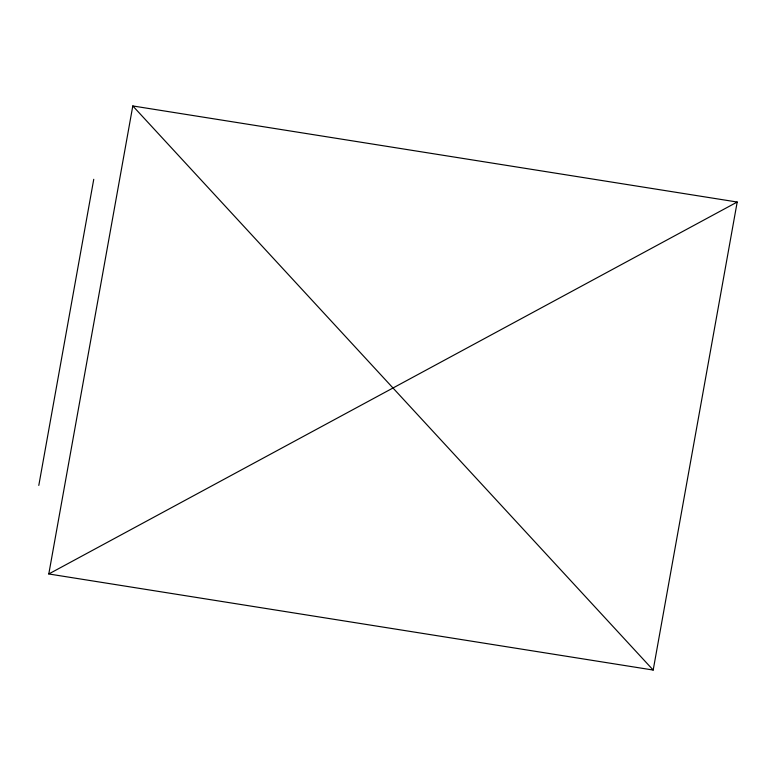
<?xml version="1.0" encoding="UTF-8"?>
<svg xmlns="http://www.w3.org/2000/svg" width="776" height="776" viewBox="0 0 776 776"><rect width="100%" height="100%" fill="white"/><g stroke="black" fill="none" stroke-linecap="round" stroke-linejoin="round"><path stroke-width="1.16" d="M38.8 485.417L93.751 179.304M48.791 573.968L132.803 105.953L737.2 202.032L653.188 670.047L48.791 573.968L737.2 202.032M132.803 105.953L653.188 670.047"/></g></svg>
